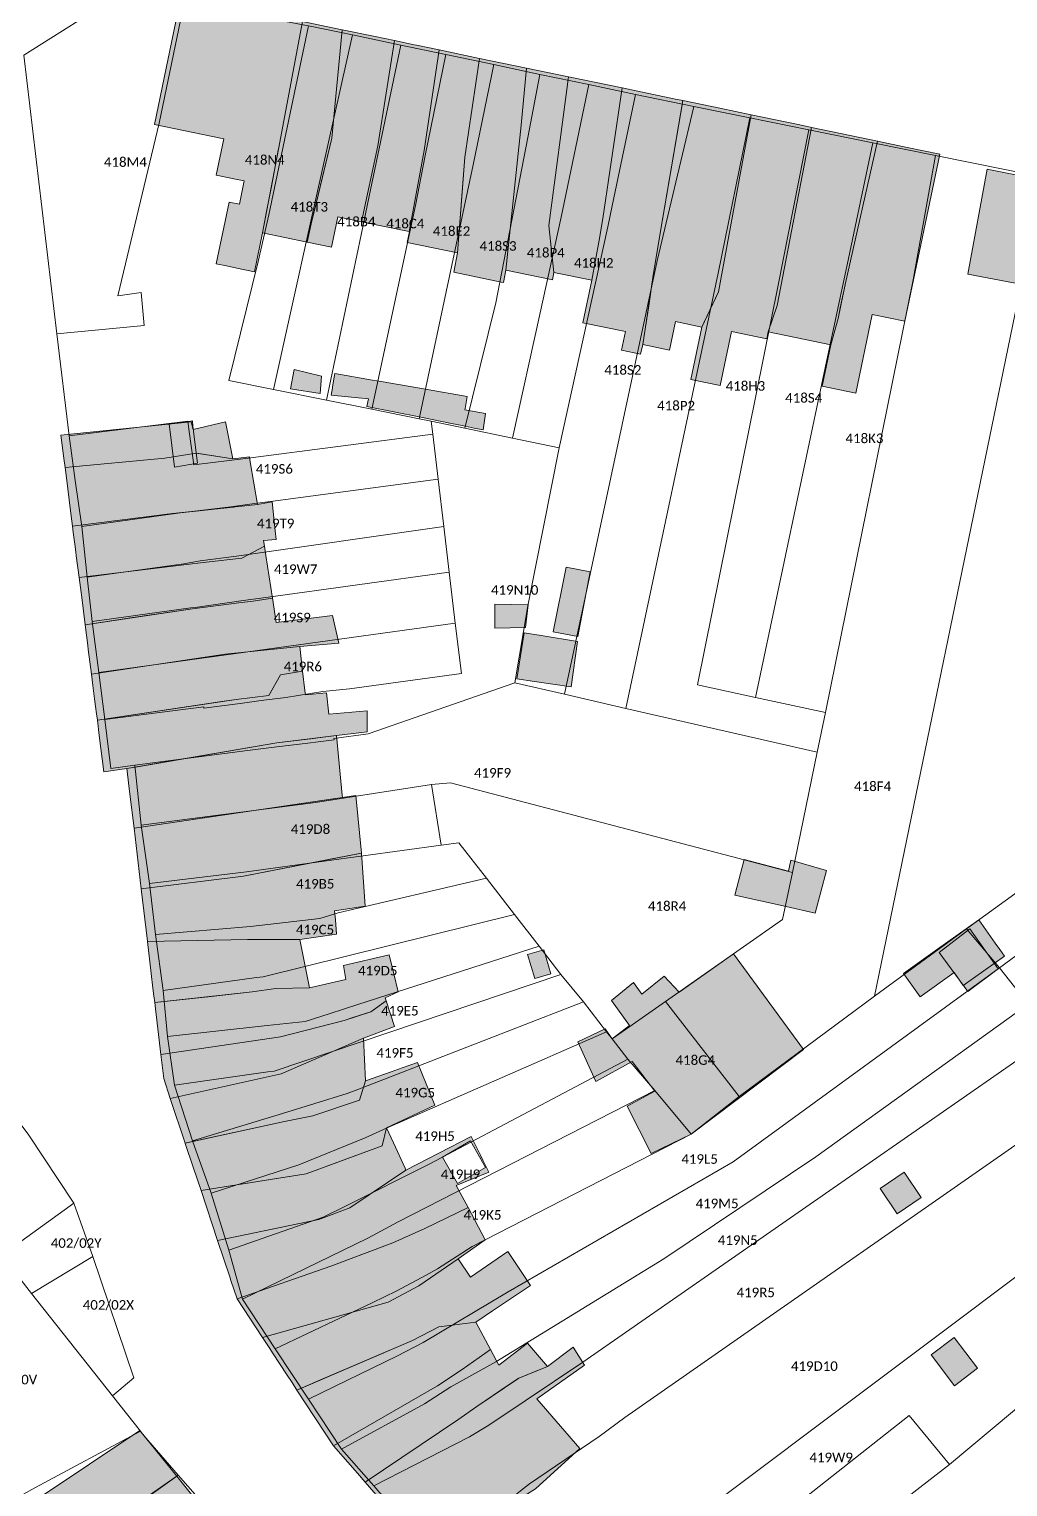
# Model space of a CAD drawing. Header units: metres. Extents: x 113120 to 240396, y 120329 to 242116.
# Drawn here: x 114093.9 to 114175.8, y 121474.9 to 121596.9 of the extents above; entities that cross this region are included whole.
import ezdxf

# ---------------------------------------------------------------- set-up
doc = ezdxf.new("R2010")
doc.units = ezdxf.units.M
doc.header["$LTSCALE"] = 3
for name, color, linetype, lineweight in [('Bpn_CaPa', 78, 'Continuous', 0), ('Bpn_ReBu', 4, 'Continuous', 0), ('Bpt_CaNu', 7, 'Continuous', 0), ('Hachure bâtiment', 11, 'Continuous', 0)]:
    doc.layers.add(name, color=color, linetype=linetype, lineweight=lineweight)
doc.styles.add('Legend', font='')
doc.styles.get('Legend').set_extended_font_data('Calibri')

msp = doc.modelspace()

# ---------------------------------------------------------------- hatches: boundary and pattern name
at = {"layer": 'Hachure bâtiment'}
h = msp.add_hatch(color=256, dxfattribs=at)
h.dxf.hatch_style = 1
h.paths.add_polyline_path([(114112.77, 121576.62), (114111.3, 121576.93), (114110.43, 121577.11), (114109.57, 121577.29), (114110.64, 121582.46), (114111.5, 121582.28), (114111.91, 121584.23), (114111.05, 121584.41), (114110.93, 121584.43), (114109.56, 121584.72), (114110.19, 121587.75), (114104.39, 121588.95), (114106.67, 121599.89), (114110.22, 121599.15), (114112.45, 121598.58), (114112.91, 121598.47), (114113.92, 121598.21), (114114.59, 121598.04), (114114.78, 121598), (114116.8, 121597.58), (114114.78, 121586.9), (114114.76, 121586.8), (114114.19, 121583.75), (114113.81, 121581.8), (114113.45, 121579.88)])
h = msp.add_hatch(color=256, dxfattribs=at)
h.dxf.hatch_style = 1
h.paths.add_polyline_path([(114117.18, 121579.1), (114113.45, 121579.88), (114114.78, 121586.9), (114116.8, 121597.58), (114118.76, 121597.17), (114120.1, 121596.89), (114119.24, 121587.82), (114117.52, 121580.64)])
h = msp.add_hatch(color=256, dxfattribs=at)
h.dxf.hatch_style = 1
h.paths.add_polyline_path([(114119.74, 121581.23), (114119.21, 121578.68), (114117.18, 121579.1), (114117.52, 121580.64), (114117.76, 121581.64), (114119.24, 121587.82), (114120.1, 121596.89), (114122.88, 121596.31), (114124.5, 121595.98), (114123.1, 121587.16), (114121.73, 121580.81)])
h = msp.add_hatch(color=256, dxfattribs=at)
h.dxf.hatch_style = 1
h.paths.add_polyline_path([(114125.72, 121579.98), (114121.73, 121580.81), (114123.1, 121587.16), (114124.5, 121595.98), (114126.15, 121595.63), (114126.34, 121595.59), (114128.24, 121595.2), (114126.97, 121586.77), (114125.9, 121581.02)])
h = msp.add_hatch(color=256, dxfattribs=at)
h.dxf.hatch_style = 1
h.paths.add_polyline_path([(114129.77, 121578.2), (114125.56, 121579.08), (114125.74, 121579.98), (114125.72, 121579.98), (114125.9, 121581.02), (114126.97, 121586.77), (114128.24, 121595.2), (114131.62, 121594.49), (114130.39, 121586.22)])
h = msp.add_hatch(color=256, dxfattribs=at)
h.dxf.hatch_style = 1
h.paths.add_polyline_path([(114133.43, 121575.75), (114129.47, 121576.58), (114129.77, 121578.2), (114129.96, 121580.72), (114130.39, 121586.22), (114131.62, 121594.49), (114135.54, 121593.68), (114135.09, 121588.9), (114133.8, 121576.76), (114133.62, 121575.71)])
h = msp.add_hatch(color=256, dxfattribs=at)
h.dxf.hatch_style = 1
h.paths.add_polyline_path([(114137.84, 121576.56), (114137.71, 121575.94), (114137.62, 121575.96), (114133.8, 121576.76), (114135.09, 121588.9), (114135.54, 121593.68), (114139.07, 121592.94), (114137.42, 121580.48)])
h = msp.add_hatch(color=256, dxfattribs=at)
h.dxf.hatch_style = 1
h.paths.add_polyline_path([(114137.84, 121576.56), (114137.42, 121580.48), (114139.07, 121592.94), (114143.56, 121592.01), (114141.94, 121581.07), (114141.62, 121579.27), (114141, 121575.91)])
h = msp.add_hatch(color=256, dxfattribs=at)
h.dxf.hatch_style = 1
h.paths.add_polyline_path([(114147.88, 121591.11), (114148.63, 121590.95), (114146.75, 121580.01), (114146.13, 121576.15), (114145.77, 121573.76), (114145.39, 121571.28), (114145.27, 121570.53), (114145.09, 121569.73), (114143.49, 121570.06), (114143.82, 121571.61), (114140.26, 121572.35), (114141, 121575.91), (114141.62, 121579.27), (114141.94, 121581.07), (114143.56, 121592.01)])
h = msp.add_hatch(color=256, dxfattribs=at)
h.dxf.hatch_style = 1
h.paths.add_polyline_path([(114154.35, 121589.76), (114151.62, 121574.95), (114150.23, 121571.99), (114148.02, 121572.45), (114147.52, 121570.06), (114145.27, 121570.53), (114145.64, 121572.94), (114146.13, 121576.15), (114146.75, 121580.01), (114148.63, 121590.94), (114148.63, 121590.95), (114151.74, 121590.31)])
h = msp.add_hatch(color=256, dxfattribs=at)
h.dxf.hatch_style = 1
h.paths.add_polyline_path([(114150.39, 121572.33), (114151.62, 121574.95), (114154.35, 121589.76), (114156.39, 121589.34), (114158.28, 121588.94), (114159.17, 121588.76), (114159.41, 121588.71), (114156.53, 121573.79), (114155.78, 121571.6), (114155.77, 121571.58), (114155.65, 121570.99), (114152.7, 121571.61), (114151.76, 121567.09), (114149.31, 121567.6), (114150.23, 121571.99), (114150.28, 121572.11)])
h = msp.add_hatch(color=256, dxfattribs=at)
h.dxf.hatch_style = 1
h.paths.add_polyline_path([(114161.02, 121570.49), (114155.77, 121571.58), (114156.53, 121573.79), (114159.41, 121588.71), (114164.93, 121587.56), (114162.22, 121575.54), (114161.63, 121572.71)])
h = msp.add_hatch(color=256, dxfattribs=at)
h.dxf.hatch_style = 1
h.paths.add_polyline_path([(114167.41, 121587.04), (114170.14, 121586.47), (114167.23, 121572.48), (114164.49, 121573.04), (114163.12, 121566.44), (114160.3, 121567.03), (114161.02, 121570.49), (114161.35, 121571.69), (114161.63, 121572.71), (114161.81, 121573.6), (114162.21, 121575.52), (114162.22, 121575.54), (114164.93, 121587.56)])
h = msp.add_hatch(color=256, dxfattribs=at)
h.dxf.hatch_style = 1
h.paths.add_polyline_path([(114178.73, 121584.3), (114176.9, 121575.58), (114172.5, 121576.43), (114174.1, 121585.22)])
h = msp.add_hatch(color=256, dxfattribs=at)
h.dxf.hatch_style = 1
h.paths.add_polyline_path([(114118.37, 121567.88), (114118.27, 121566.42), (114115.78, 121566.82), (114116.08, 121568.42)])
h = msp.add_hatch(color=256, dxfattribs=at)
h.dxf.hatch_style = 1
h.paths.add_polyline_path([(114130.16, 121563.73), (114129.25, 121563.91), (114126.69, 121564.43), (114122.17, 121565.34), (114122.31, 121565.97), (114119.19, 121566.28), (114119.3, 121566.9), (114119.31, 121566.96), (114119.31, 121566.99), (114119.45, 121567.8), (114119.5, 121568.09), (114122.65, 121567.55), (114123.36, 121567.42), (114127.09, 121566.78), (114130.58, 121566.18), (114130.41, 121565.17), (114130.39, 121565.05), (114132.11, 121564.76), (114131.9, 121563.38), (114131.15, 121563.53)])
h = msp.add_hatch(color=256, dxfattribs=at)
h.dxf.hatch_style = 1
h.paths.add_polyline_path([(114107.63, 121563.4), (114110.34, 121564.06), (114110.95, 121560.94), (114108.11, 121561.39), (114107.89, 121561.43), (114105.25, 121561.01), (114096.91, 121560.23), (114096.88, 121560.42), (114096.84, 121560.78), (114096.56, 121562.94), (114107.47, 121564.06)])
h = msp.add_hatch(color=256, dxfattribs=at)
h.dxf.hatch_style = 1
h.paths.add_polyline_path([(114107.6, 121563.7), (114108, 121560.6), (114106.06, 121560.24), (114105.61, 121563.88), (114107.23, 121564.09), (114107.58, 121564.14)])
h = msp.add_hatch(color=256, dxfattribs=at)
h.dxf.hatch_style = 1
h.paths.add_polyline_path([(114110.95, 121560.94), (114112.34, 121561.12), (114112.41, 121560.71), (114113.01, 121557.14), (114111.17, 121556.92), (114111.01, 121556.9), (114105.9, 121556.36), (114097.54, 121555.31), (114097.48, 121555.74), (114097.34, 121556.81), (114097.05, 121559.14), (114096.91, 121560.23), (114105.25, 121561.01), (114107.89, 121561.43)])
h = msp.add_hatch(color=256, dxfattribs=at)
h.dxf.hatch_style = 1
h.paths.add_polyline_path([(114114.51, 121554.93), (114114.59, 121554.19), (114113.53, 121554.12), (114113.6, 121553.65), (114111.71, 121552.62), (114108.72, 121552.29), (114106.84, 121552.08), (114098.08, 121551.02), (114097.85, 121552.84), (114097.85, 121552.88), (114097.81, 121553.12), (114097.75, 121553.62), (114097.6, 121554.78), (114097.54, 121555.31), (114105.9, 121556.36), (114107.88, 121556.57), (114111.17, 121556.92), (114113.01, 121557.14), (114114.25, 121557.34)])
h = msp.add_hatch(color=256, dxfattribs=at)
h.dxf.hatch_style = 1
h.paths.add_polyline_path([(114111.71, 121552.62), (114113.6, 121553.65), (114113.72, 121552.86), (114114.27, 121549.29), (114112.65, 121549.04), (114111.46, 121548.89), (114107.59, 121548.4), (114102.57, 121547.65), (114098.59, 121547.06), (114098.3, 121549.33), (114098.08, 121551.02), (114106.84, 121552.08), (114108.72, 121552.29)])
h = msp.add_hatch(color=256, dxfattribs=at)
h.dxf.hatch_style = 1
h.paths.add_polyline_path([(114140.88, 121551.48), (114139.83, 121546.07), (114137.78, 121546.47), (114138.87, 121551.88)])
h = msp.add_hatch(color=256, dxfattribs=at)
h.dxf.hatch_style = 1
h.paths.add_polyline_path([(114098.59, 121547.06), (114107.59, 121548.4), (114111.46, 121548.89), (114112.65, 121549.04), (114114.27, 121549.29), (114114.59, 121547.24), (114119.3, 121547.82), (114119.82, 121545.52), (114116.55, 121545.23), (114114.93, 121545.06), (114110.3, 121544.6), (114099.12, 121542.92), (114098.85, 121544.97), (114098.81, 121545.31)])
h = msp.add_hatch(color=256, dxfattribs=at)
h.dxf.hatch_style = 1
h.paths.add_polyline_path([(114135.68, 121548.72), (114135.45, 121546.83), (114132.88, 121546.77), (114132.9, 121548.78)])
h = msp.add_hatch(color=256, dxfattribs=at)
h.dxf.hatch_style = 1
h.paths.add_polyline_path([(114139.28, 121541.86), (114136.21, 121542.31), (114134.73, 121542.53), (114135.35, 121546.39), (114136.78, 121546.16), (114139.82, 121545.66)])
h = msp.add_hatch(color=256, dxfattribs=at)
h.dxf.hatch_style = 1
h.paths.add_polyline_path([(114116.55, 121545.23), (114116.8, 121543.18), (114114.95, 121542.86), (114113.97, 121541.12), (114111.23, 121540.79), (114099.61, 121539.06), (114099.54, 121539.6), (114099.46, 121540.21), (114099.38, 121540.85), (114099.24, 121541.96), (114099.12, 121542.92), (114110.3, 121544.6), (114116.28, 121545.2)])
h = msp.add_hatch(color=256, dxfattribs=at)
h.dxf.hatch_style = 1
h.paths.add_polyline_path([(114099.61, 121539.06), (114110.04, 121540.62), (114111.23, 121540.79), (114113.97, 121541.12), (114114.95, 121542.86), (114116.8, 121543.18), (114116.99, 121541.55), (114117.04, 121541.19), (114118.81, 121541.34), (114118.98, 121539.56), (114122.21, 121539.86), (114122.21, 121538.08), (114119.62, 121537.78), (114119.15, 121537.72), (114117.48, 121537.51), (114114.65, 121537.16), (114111.41, 121536.61), (114102.96, 121535.17), (114102.09, 121535.02), (114100.16, 121534.75), (114099.77, 121537.79)])
h = msp.add_hatch(color=256, dxfattribs=at)
h.dxf.hatch_style = 1
h.paths.add_polyline_path([(114120.11, 121532.77), (114120.13, 121532.6), (114102.68, 121530.01), (114102.34, 121532.88), (114102.09, 121535.02), (114114.65, 121537.16), (114119.62, 121537.78)])
h = msp.add_hatch(color=256, dxfattribs=at)
h.dxf.hatch_style = 1
h.paths.add_polyline_path([(114121.73, 121527.92), (114111.84, 121526.01), (114103.28, 121524.95), (114102.68, 121530.01), (114121.24, 121532.76)])
h = msp.add_hatch(color=256, dxfattribs=at)
h.dxf.hatch_style = 1
h.paths.add_polyline_path([(114103.81, 121520.53), (114103.8, 121520.56), (114103.28, 121524.95), (114111.84, 121526.01), (114119.11, 121527.41), (114121.73, 121527.92), (114122.02, 121523.5), (114119.47, 121523.09), (114119.54, 121522.33), (114119.63, 121521.15), (114116.57, 121520.69), (114112.19, 121520.7)])
h = msp.add_hatch(color=256, dxfattribs=at)
h.dxf.hatch_style = 1
h.paths.add_polyline_path([(114157.47, 121526.42), (114157.67, 121527.33), (114160.67, 121526.47), (114159.7, 121522.9), (114157.27, 121523.45), (114152.98, 121524.42), (114153.77, 121527.4)])
h = msp.add_hatch(color=256, dxfattribs=at)
h.dxf.hatch_style = 1
h.paths.add_polyline_path([(114169.96, 121519.88), (114173.4, 121522.33), (114174.79, 121520.38), (114175.17, 121519.85), (114175.56, 121519.3), (114172.11, 121516.85), (114171.35, 121517.93), (114168.49, 121515.9), (114167.11, 121517.86)])
h = msp.add_hatch(color=256, dxfattribs=at)
h.dxf.hatch_style = 1
h.paths.add_polyline_path([(114175.03, 121518.23), (114172.48, 121516.35), (114170.08, 121519.62), (114172.65, 121521.6)], flags=17)
h = msp.add_hatch(color=256, dxfattribs=at)
h.dxf.hatch_style = 1
h.paths.add_polyline_path([(114103.81, 121520.53), (114112.19, 121520.7), (114116.57, 121520.69), (114117.38, 121516.65), (114114.55, 121516.58), (114112.58, 121516.31), (114104.41, 121515.41), (114104.34, 121515.99), (114104.27, 121516.62), (114104.12, 121517.84)])
h = msp.add_hatch(color=256, dxfattribs=at)
h.dxf.hatch_style = 1
h.paths.add_polyline_path([(114124.42, 121517.83), (114124.81, 121516.3), (114123.72, 121515.82), (114123.8, 121515.56), (114122.52, 121514.63), (114121, 121514.15), (114120.27, 121513.92), (114114.94, 121512.53), (114104.93, 121511.07), (114104.48, 121514.88), (114104.41, 121515.41), (114108.89, 121515.9), (114112.58, 121516.31), (114114.55, 121516.58), (114117.38, 121516.65), (114120.42, 121517.35), (114120.21, 121518.53), (114124.03, 121519.41)])
h = msp.add_hatch(color=256, dxfattribs=at)
h.dxf.hatch_style = 1
h.paths.add_polyline_path([(114137.58, 121517.82), (114136.23, 121517.42), (114135.63, 121519.43), (114136.98, 121519.83)])
h = msp.add_hatch(color=256, dxfattribs=at)
h.dxf.hatch_style = 1
h.paths.add_polyline_path([(114158.73, 121511.47), (114149.33, 121504.38), (114145.97, 121502.78), (114143.97, 121506.73), (114146.3, 121507.98), (114144.38, 121510.48), (114141.35, 121508.8), (114139.85, 121512.13), (114142.13, 121513.2), (114142.7, 121512.37), (114144.17, 121513.5), (114142.65, 121515.6), (114144.5, 121517.08), (114145.2, 121516.13), (114147.07, 121517.62), (114148.33, 121516.28), (114152.88, 121519.5)])
h = msp.add_hatch(color=256, dxfattribs=at)
h.dxf.hatch_style = 1
h.paths.add_polyline_path([(114105.72, 121507.37), (114105.17, 121509.04), (114104.93, 121511.07), (114114.94, 121512.53), (114120.27, 121513.92), (114122.52, 121514.63), (114123.8, 121515.56), (114124.49, 121513.42), (114121.9, 121512.42), (114114.99, 121509.44)])
h = msp.add_hatch(color=256, dxfattribs=at)
h.dxf.hatch_style = 1
h.paths.add_polyline_path([(114121.9, 121512.42), (114122.06, 121508.87), (114121.55, 121507.23), (114117.65, 121505.93), (114115.29, 121505.45), (114106.97, 121503.64), (114105.72, 121507.37), (114114.99, 121509.44)])
h = msp.add_hatch(color=256, dxfattribs=at)
h.dxf.hatch_style = 1
h.paths.add_polyline_path([(114106.97, 121503.64), (114107.2, 121503.69), (114115.29, 121505.45), (114117.65, 121505.93), (114121.55, 121507.23), (114122.06, 121508.87), (114124.22, 121509.62), (114125.14, 121509.94), (114126.41, 121510.38), (114127.14, 121508.6), (114127.87, 121506.82), (114123.83, 121504.91), (114123.45, 121503.42), (114119.97, 121502.13), (114117.1, 121501.07), (114114.96, 121500.73), (114108.29, 121499.66), (114107.64, 121501.62), (114106.97, 121503.61)])
h = msp.add_hatch(color=256, dxfattribs=at)
h.dxf.hatch_style = 1
h.paths.add_polyline_path([(114123.45, 121503.42), (114123.83, 121504.91), (114124.41, 121503.66), (114125.37, 121501.55), (114125.45, 121501.37), (114122.37, 121499.3), (114120.76, 121498.21), (114118.15, 121497.24), (114109.68, 121495.49), (114108.29, 121499.66), (114117.1, 121501.07)])
h = msp.add_hatch(color=256, dxfattribs=at)
h.dxf.hatch_style = 1
h.paths.add_polyline_path([(114132.1, 121501.6), (114129.77, 121500.27), (114128.5, 121502.47), (114130.85, 121503.82)], flags=16)
h.paths.add_polyline_path([(114110.7, 121492.45), (114109.68, 121495.49), (114118.15, 121497.24), (114120.76, 121498.21), (114125.45, 121501.37), (114128.21, 121502.8), (114130.91, 121504.2), (114131.38, 121503.25), (114131.68, 121502.64), (114131.89, 121502.22), (114132.4, 121501.2), (114129.66, 121500.09), (114130.65, 121498.24), (114127.04, 121496.48), (114124.34, 121495.28), (114119.15, 121493.33), (114111.31, 121490.6), (114110.8, 121492.14)])
h = msp.add_hatch(color=256, dxfattribs=at)
h.dxf.hatch_style = 1
h.paths.add_polyline_path([(114168.58, 121499.1), (114166.58, 121497.73), (114165.15, 121499.83), (114167.17, 121501.2)])
h = msp.add_hatch(color=256, dxfattribs=at)
h.dxf.hatch_style = 1
h.paths.add_polyline_path([(114113.43, 121487.37), (114111.31, 121490.6), (114119.15, 121493.33), (114124.34, 121495.28), (114127.04, 121496.48), (114130.65, 121498.24), (114132.08, 121495.55), (114129.82, 121493.96), (114126.53, 121491.69), (114123.96, 121490.31)])
h = msp.add_hatch(color=256, dxfattribs=at)
h.dxf.hatch_style = 1
h.paths.add_polyline_path([(114116.32, 121482.96), (114115.91, 121483.58), (114115.49, 121484.22), (114114.27, 121486.09), (114114.05, 121486.43), (114113.43, 121487.37), (114123.96, 121490.31), (114126.53, 121491.69), (114129.82, 121493.96), (114130.84, 121492.41), (114133.98, 121494.56), (114135.87, 121491.73), (114135.63, 121491.56), (114132.69, 121489.59), (114131.3, 121488.65), (114128.19, 121488.25), (114125.99, 121487.1), (114118.29, 121483.81)])
h = msp.add_hatch(color=256, dxfattribs=at)
h.dxf.hatch_style = 1
h.paths.add_polyline_path([(114119.38, 121478.29), (114116.32, 121482.96), (114125.99, 121487.1), (114128.19, 121488.25), (114131.3, 121488.65), (114132.52, 121486.35), (114130.15, 121484.69), (114128.09, 121483.32)])
h = msp.add_hatch(color=256, dxfattribs=at)
h.dxf.hatch_style = 1
h.paths.add_polyline_path([(114173.3, 121484.78), (114171.38, 121483.32), (114169.43, 121485.9), (114171.35, 121487.37)])
h = msp.add_hatch(color=256, dxfattribs=at)
h.dxf.hatch_style = 1
h.paths.add_polyline_path([(114133.22, 121485.05), (114135.63, 121486.9), (114137.29, 121484.94), (114134.89, 121483.96), (114134.09, 121483.42), (114131.37, 121481.57), (114129.79, 121480.48), (114122.04, 121475.24), (114121.38, 121475.99), (114120.57, 121476.92), (114119.38, 121478.29), (114128.09, 121483.32), (114130.15, 121484.69), (114132.52, 121486.35)])
h = msp.add_hatch(color=256, dxfattribs=at)
h.dxf.hatch_style = 1
h.paths.add_polyline_path([(114127.56, 121468.88), (114127.27, 121469.21), (114126.35, 121470.28), (114124.45, 121472.46), (114123.69, 121473.34), (114122.04, 121475.24), (114129.79, 121480.48), (114131.37, 121481.57), (114134.89, 121483.96), (114136.45, 121484.6), (114137.29, 121484.94), (114139.46, 121486.55), (114140.41, 121485.04), (114136.4, 121482.23), (114140, 121478.06), (114136.3, 121474.68), (114134.38, 121473.5), (114127.8, 121468.61)])
h = msp.add_hatch(color=256, dxfattribs=at)
h.dxf.hatch_style = 1
h.paths.add_polyline_path([(114106.26, 121475.75), (114098.42, 121470.15), (114097.42, 121469.57), (114097.15, 121469.99), (114096.01, 121471.8), (114094.75, 121473.92), (114103.18, 121479.57)])
h = msp.add_hatch(color=256, dxfattribs=at)
h.dxf.hatch_style = 1
h.paths.add_polyline_path([(114109.53, 121471.68), (114101.07, 121465.92), (114099.74, 121468.03), (114098.42, 121470.15), (114106.26, 121475.75)])

# ---------------------------------------------------------------- linework, layer by layer
at = {"layer": 'Bpn_CaPa'}
for points in [[(114106.88, 121599.15), (114104.78, 121589.06), (114101.32, 121574.6), (114103.29, 121574.87), (114103.52, 121572.11), (114096.21, 121571.41), (114093.45, 121594.75), (114101.53, 121599.88), (114106.88, 121599.15)], [(114106.88, 121599.15), (114112.55, 121598.11), (114117.28, 121597.22), (114113.96, 121581.39), (114113.08, 121577.48), (114110.62, 121567.51), (114114.36, 121566.76), (114118.8, 121565.87), (114122.6, 121565.1), (114126.56, 121564.31), (114127.56, 121564.1), (114127.69, 121563.02), (114112.23, 121561.02), (114107.7, 121560.46), (114107.28, 121563.44), (114107.19, 121564.11), (114097.26, 121562.89), (114096.21, 121571.41), (114103.52, 121572.11), (114103.29, 121574.87), (114101.32, 121574.6), (114104.78, 121589.06), (114106.88, 121599.15)], [(114120.97, 121596.45), (114117.44, 121580.61), (114114.36, 121566.76), (114110.62, 121567.51), (114113.08, 121577.48), (114113.96, 121581.39), (114117.28, 121597.22), (114120.97, 121596.45)], [(114125.02, 121595.61), (114122.37, 121582.95), (114121.69, 121579.7), (114118.8, 121565.87), (114114.36, 121566.76), (114117.44, 121580.61), (114120.97, 121596.45), (114125.02, 121595.61)], [(114125.02, 121595.61), (114128.8, 121594.82), (114127.05, 121586.37), (114126.25, 121582.17), (114122.6, 121565.1), (114118.8, 121565.87), (114121.69, 121579.7), (114122.37, 121582.95), (114125.02, 121595.61)], [(114128.8, 121594.82), (114132.81, 121593.97), (114131.07, 121585.58), (114126.56, 121564.31), (114122.6, 121565.1), (114126.25, 121582.17), (114127.05, 121586.37), (114128.8, 121594.82)], [(114132.81, 121593.97), (114136.67, 121593.15), (114135.64, 121587.86), (114132.96, 121574.01), (114130.38, 121563.52), (114127.56, 121564.1), (114126.56, 121564.31), (114131.07, 121585.58), (114132.81, 121593.97)], [(114140.77, 121592.29), (114138.44, 121581.19), (114136.69, 121573.17), (114134.37, 121562.69), (114130.38, 121563.52), (114132.96, 121574.01), (114135.64, 121587.86), (114136.67, 121593.15), (114140.77, 121592.29)], [(114138.28, 121561.88), (114134.37, 121562.69), (114136.69, 121573.17), (114138.44, 121581.19), (114140.77, 121592.29), (114144.67, 121591.46), (114142.71, 121582.14), (114142.34, 121580.37), (114138.28, 121561.88)], [(114138.28, 121561.88), (114142.34, 121580.37), (114142.71, 121582.14), (114144.67, 121591.46), (114149.55, 121590.47), (114147.37, 121581.29), (114146.48, 121577.54), (114138.71, 121541.23), (114134.57, 121542.18), (114135.66, 121548.63), (114138.28, 121561.88)], [(114154.25, 121589.51), (114151.59, 121576.5), (114143.85, 121540.05), (114138.71, 121541.23), (114146.48, 121577.54), (114147.37, 121581.29), (114149.55, 121590.47), (114154.25, 121589.51)], [(114159.89, 121536.38), (114143.85, 121540.05), (114151.59, 121576.5), (114154.25, 121589.51), (114159.17, 121588.51), (114156.6, 121575.5), (114149.85, 121542.02), (114154.71, 121540.97), (114160.57, 121539.7), (114159.89, 121536.38)], [(114164.55, 121587.42), (114162.39, 121577.19), (114161.81, 121574.47), (114161.31, 121572.08), (114160.67, 121569.09), (114154.71, 121540.97), (114149.85, 121542.02), (114156.6, 121575.5), (114159.17, 121588.51), (114164.55, 121587.42)], [(114164.55, 121587.42), (114169.79, 121586.35), (114167.91, 121575.95), (114160.57, 121539.7), (114154.71, 121540.97), (114160.67, 121569.09), (114161.31, 121572.08), (114161.81, 121574.47), (114162.39, 121577.19), (114164.55, 121587.42)], [(114178.77, 121584.53), (114178.69, 121584.12), (114176.44, 121573.02), (114164.68, 121515.95), (114153.34, 121507.55), (114147.18, 121515.51), (114156.98, 121522.38), (114157.8, 121526.31), (114159.89, 121536.38), (114160.57, 121539.7), (114167.91, 121575.95), (114169.79, 121586.35), (114178.77, 121584.53)], [(114178.77, 121584.53), (114187.5, 121582.75), (114187.42, 121582.34), (114185.5, 121573.78), (114184.94, 121571.13), (114180.53, 121548.78), (114185, 121543.23), (114185.68, 121543.72), (114199.5, 121553.72), (114202.33, 121550.48), (114206.18, 121546.08), (114172.39, 121521.6), (114164.68, 121515.95), (114176.44, 121573.02), (114178.69, 121584.12), (114178.77, 121584.53)], [(114217.13, 121576.73), (114217.05, 121576.32), (114215.22, 121567.09), (114210.58, 121544.43), (114175.14, 121518.33), (114172.39, 121521.6), (114206.18, 121546.08), (114210.51, 121567.98), (114212.41, 121577.27), (114212.54, 121577.66), (114217.13, 121576.73)], [(114217.13, 121576.73), (114221.77, 121575.78), (114221.69, 121575.39), (114219.92, 121566.23), (114218.71, 121559.96), (114217.73, 121554.93), (114217.58, 121554.4), (114215.47, 121542.97), (114177.83, 121514.91), (114177.54, 121515.27), (114175.14, 121518.33), (114210.58, 121544.43), (114215.22, 121567.09), (114217.05, 121576.32), (114217.13, 121576.73)], [(114098.3, 121555.29), (114097.75, 121559.14), (114097.26, 121562.89), (114107.19, 121564.11), (114107.28, 121563.44), (114107.7, 121560.46), (114112.23, 121561.02), (114127.69, 121563.02), (114128.14, 121559.24), (114114.12, 121557.38), (114112.57, 121557.18), (114110.78, 121556.94), (114106.36, 121556.39), (114098.3, 121555.29)], [(114128.61, 121555.28), (114128.14, 121559.24), (114127.69, 121563.02), (114127.56, 121564.1), (114130.38, 121563.52), (114134.37, 121562.69), (114138.28, 121561.88), (114135.66, 121548.63), (114134.57, 121542.18), (114122.28, 121537.91), (114119.41, 121537.53), (114119.43, 121537.42), (114118.33, 121537.28), (114117.02, 121537.12), (114114.86, 121536.86), (114112.17, 121536.52), (114102.75, 121535.29), (114100.73, 121535.02), (114100.23, 121539.12), (114108.53, 121540.17), (114108.54, 121540.08), (114110.04, 121540.27), (114111.56, 121540.47), (114113.32, 121540.7), (114115.39, 121540.97), (114118.48, 121541.47), (114120.71, 121541.69), (114130.09, 121542.97), (114129.58, 121547.18), (114129.07, 121551.45), (114128.61, 121555.28)], [(114098.3, 121555.29), (114106.36, 121556.39), (114110.78, 121556.94), (114112.57, 121557.18), (114114.12, 121557.38), (114128.14, 121559.24), (114128.61, 121555.28), (114111.25, 121552.79), (114108.22, 121552.4), (114106.86, 121552.17), (114098.77, 121551.04), (114098.3, 121555.29)], [(114129.07, 121551.45), (114113.72, 121549.34), (114111.81, 121549.08), (114107.79, 121548.5), (114107.45, 121548.48), (114099.18, 121547.34), (114098.77, 121551.04), (114106.86, 121552.17), (114108.22, 121552.4), (114111.25, 121552.79), (114128.61, 121555.28), (114129.07, 121551.45)], [(114129.07, 121551.45), (114129.58, 121547.18), (114109.39, 121544.39), (114108.35, 121544.25), (114099.74, 121543.06), (114099.18, 121547.34), (114107.45, 121548.48), (114107.79, 121548.5), (114111.81, 121549.08), (114113.72, 121549.34), (114129.07, 121551.45)], [(114100.23, 121539.12), (114099.74, 121543.06), (114108.35, 121544.25), (114109.39, 121544.39), (114129.58, 121547.18), (114130.09, 121542.97), (114120.71, 121541.69), (114118.48, 121541.47), (114115.39, 121540.97), (114113.32, 121540.7), (114111.56, 121540.47), (114110.04, 121540.27), (114108.54, 121540.08), (114108.53, 121540.17), (114100.23, 121539.12)], [(114102.75, 121535.29), (114112.17, 121536.52), (114114.86, 121536.86), (114117.02, 121537.12), (114118.33, 121537.28), (114119.43, 121537.42), (114119.41, 121537.53), (114122.28, 121537.91), (114134.57, 121542.18), (114138.71, 121541.23), (114143.85, 121540.05), (114159.89, 121536.38), (114157.8, 121526.31), (114129.17, 121533.82), (114127.6, 121533.67), (114117.87, 121532.16), (114103.27, 121530.26), (114102.75, 121535.29)], [(114103.27, 121530.26), (114117.87, 121532.16), (114127.6, 121533.67), (114128.4, 121528.59), (114118.61, 121527.26), (114112.1, 121526.37), (114103.99, 121525.38), (114103.27, 121530.26)], [(114134.53, 121522.78), (114132.18, 121525.82), (114129.87, 121528.8), (114128.4, 121528.59), (114127.6, 121533.67), (114129.17, 121533.82), (114157.8, 121526.31), (114156.98, 121522.38), (114147.18, 121515.51), (114142.7, 121512.37), (114142.25, 121512.95), (114140.3, 121515.48), (114138.43, 121517.77), (114136.6, 121520.13), (114134.53, 121522.78)], [(114104.49, 121521.11), (114103.99, 121525.38), (114112.1, 121526.37), (114118.61, 121527.26), (114128.4, 121528.59), (114129.87, 121528.8), (114132.18, 121525.82), (114119.76, 121522.92), (114118.25, 121522.46), (114112.43, 121521.79), (114104.49, 121521.11)], [(114134.53, 121522.78), (114113.5, 121517.58), (114112.94, 121517.52), (114105.11, 121516.42), (114104.49, 121521.11), (114112.43, 121521.79), (114118.25, 121522.46), (114119.76, 121522.92), (114132.18, 121525.82), (114134.53, 121522.78)], [(114134.53, 121522.78), (114136.6, 121520.13), (114121.42, 121515.24), (114119.02, 121514.47), (114117.01, 121513.82), (114113.83, 121513.48), (114105.49, 121512.57), (114105.11, 121516.42), (114112.94, 121517.52), (114113.5, 121517.58), (114134.53, 121522.78)], [(114149.33, 121504.38), (114153.34, 121507.55), (114164.68, 121515.95), (114172.39, 121521.6), (114175.14, 121518.33), (114152.85, 121502.08), (114134, 121491.2), (114126.88, 121486.95), (114124.74, 121485.84), (114117.29, 121482.19), (114114.49, 121486.4), (114122.62, 121490.27), (114124.69, 121491.26), (114127.13, 121492.59), (114128.08, 121493.11), (114130.99, 121494.97), (114149.33, 121504.38)], [(114106.08, 121508.5), (114105.49, 121512.57), (114113.83, 121513.48), (114117.01, 121513.82), (114119.02, 121514.47), (114121.42, 121515.24), (114136.6, 121520.13), (114138.43, 121517.77), (114114.41, 121509.68), (114113.89, 121509.61), (114106.08, 121508.5)], [(114107.57, 121503.82), (114106.08, 121508.5), (114113.89, 121509.61), (114114.41, 121509.68), (114138.43, 121517.77), (114140.3, 121515.48), (114122.65, 121508.62), (114121.43, 121508.14), (114120.52, 121507.79), (114115.1, 121506.13), (114107.57, 121503.82)], [(114120.06, 121478.02), (114117.29, 121482.19), (114124.74, 121485.84), (114126.88, 121486.95), (114134, 121491.2), (114152.85, 121502.08), (114175.14, 121518.33), (114177.54, 121515.27), (114159.76, 121502.5), (114147.04, 121493.95), (114132.98, 121485.32), (114129.21, 121483.23), (114127.01, 121481.81), (114120.06, 121478.02)], [(114140.3, 121515.48), (114142.25, 121512.95), (114123.88, 121504.92), (114122.04, 121504.08), (114116.47, 121501.83), (114109.13, 121499.44), (114107.57, 121503.82), (114115.1, 121506.13), (114120.52, 121507.79), (114121.43, 121508.14), (114122.65, 121508.62), (114140.3, 121515.48)], [(114120.06, 121478.02), (114127.01, 121481.81), (114129.21, 121483.23), (114132.98, 121485.32), (114147.04, 121493.95), (114159.76, 121502.5), (114177.54, 121515.27), (114177.83, 121514.91), (114179.6, 121512.65), (114140.25, 121485.3), (114135.43, 121482.06), (114132.38, 121480.01), (114130.78, 121479.05), (114122.75, 121474.94), (114120.06, 121478.02)], [(114149.33, 121504.38), (114146.29, 121508.05), (114144.02, 121510.68), (114142.7, 121512.37), (114147.18, 121515.51), (114153.34, 121507.55), (114149.33, 121504.38)], [(114080.02, 121508.88), (114083.1, 121510.85), (114085.96, 121507.07), (114087.66, 121508.37), (114086.5, 121511.44), (114085.64, 121513.6), (114091.08, 121514.12), (114091.35, 121512.05), (114092.07, 121506.7), (114093.83, 121504.4), (114097.63, 121498.6), (114091.59, 121494.23), (114087.5, 121499.4), (114087.05, 121499.91), (114080.02, 121508.88)], [(114110.63, 121494.68), (114109.13, 121499.44), (114116.47, 121501.83), (114122.04, 121504.08), (114123.88, 121504.92), (114142.25, 121512.95), (114142.7, 121512.37), (114144.02, 121510.68), (114127.45, 121501.9), (114120.34, 121498.32), (114118.52, 121497.44), (114110.63, 121494.68)], [(114181.01, 121510.86), (114183.15, 121508.13), (114143.78, 121480.67), (114141.62, 121479.06), (114135.79, 121475.12), (114135.04, 121474.51), (114128.1, 121468.8), (114125, 121472.35), (114122.75, 121474.94), (114130.78, 121479.05), (114132.38, 121480.01), (114135.43, 121482.06), (114140.25, 121485.3), (114179.6, 121512.65), (114181.01, 121510.86)], [(114111.76, 121490.57), (114110.63, 121494.68), (114118.52, 121497.44), (114120.34, 121498.32), (114127.45, 121501.9), (114144.02, 121510.68), (114146.29, 121508.05), (114124.81, 121497.05), (114122.25, 121495.67), (114111.76, 121490.57)], [(114111.76, 121490.57), (114122.25, 121495.67), (114124.81, 121497.05), (114146.29, 121508.05), (114149.33, 121504.38), (114130.99, 121494.97), (114128.08, 121493.11), (114127.13, 121492.59), (114124.69, 121491.26), (114122.62, 121490.27), (114114.49, 121486.4), (114111.76, 121490.57)], [(114185.82, 121504.83), (114193.68, 121495.57), (114186.78, 121489.95), (114181.53, 121496.2), (114149.43, 121472.12), (114142.19, 121466.68), (114134.68, 121460.99), (114128.1, 121468.8), (114135.04, 121474.51), (114135.79, 121475.12), (114141.62, 121479.06), (114143.78, 121480.67), (114183.15, 121508.13), (114183.77, 121507.36), (114185.82, 121504.83)], [(114193.68, 121495.57), (114210.28, 121508.87), (114214.54, 121502.95), (114160.7, 121460.93), (114152.85, 121454.89), (114152.32, 121454.48), (114145.3, 121449.09), (114141.25, 121453.83), (114145.86, 121457.17), (114148.33, 121459.16), (114170.97, 121476.72), (114186.78, 121489.95), (114193.68, 121495.57)], [(114091.59, 121494.23), (114097.63, 121498.6), (114099.24, 121494.14), (114094.11, 121491.05), (114092.16, 121493.52), (114091.59, 121494.23)], [(114186.78, 121489.95), (114170.97, 121476.72), (114167.57, 121480.82), (114149.09, 121466.22), (114148.71, 121465.93), (114144.87, 121462.9), (114142.61, 121461.23), (114137.51, 121457.63), (114134.68, 121460.99), (114142.19, 121466.68), (114149.43, 121472.12), (114181.53, 121496.2), (114186.78, 121489.95)], [(114092.16, 121493.52), (114094.11, 121491.05), (114100.87, 121482.49), (114103.22, 121479.51), (114094.38, 121474.77), (114091.31, 121473.07), (114080.72, 121487.15), (114092.16, 121493.52)], [(114100.87, 121482.49), (114094.11, 121491.05), (114099.24, 121494.14), (114102.66, 121483.98), (114100.87, 121482.49)], [(114141.25, 121453.83), (114139.47, 121452.44), (114136.05, 121456.51), (114137.51, 121457.63), (114142.61, 121461.23), (114144.87, 121462.9), (114148.71, 121465.93), (114149.09, 121466.22), (114167.57, 121480.82), (114170.97, 121476.72), (114148.33, 121459.16), (114145.86, 121457.17), (114141.25, 121453.83)], [(114090.18, 121466.6), (114028.07, 121435.35), (114025.53, 121439.87), (114086.14, 121470.4), (114091.31, 121473.07), (114094.38, 121474.77), (114103.22, 121479.51), (114103.48, 121479.18), (114106.39, 121475.84), (114097.42, 121469.57), (114090.18, 121466.6)], [(114106.39, 121475.84), (114109.8, 121471.92), (114109.52, 121471.7), (114101.26, 121466.05), (114097.34, 121464.59), (114092.42, 121462.72), (114086.65, 121459.83), (114078.95, 121455.9), (114030.37, 121431.83), (114028.07, 121435.35), (114090.18, 121466.6), (114097.42, 121469.57), (114106.39, 121475.84)]]:
    msp.add_lwpolyline(points, close=True, dxfattribs=at)
at = {"layer": 'Bpn_ReBu'}
msp.add_lwpolyline([(114116.8, 121597.58), (114114.78, 121586.9), (114114.76, 121586.8), (114114.19, 121583.75), (114113.81, 121581.8), (114113.45, 121579.88), (114112.77, 121576.62), (114112.77, 121576.62), (114111.3, 121576.93), (114110.43, 121577.11), (114109.57, 121577.29), (114110.64, 121582.46), (114111.5, 121582.28), (114111.91, 121584.23), (114111.05, 121584.41), (114110.93, 121584.43), (114109.56, 121584.72), (114110.19, 121587.75), (114104.39, 121588.95), (114106.67, 121599.89)], dxfattribs=at)
for points in [[(114117.18, 121579.1), (114113.45, 121579.88), (114114.78, 121586.9), (114116.8, 121597.58), (114118.76, 121597.17), (114120.1, 121596.89), (114119.24, 121587.82), (114117.52, 121580.64), (114117.18, 121579.1)], [(114119.74, 121581.23), (114119.21, 121578.68), (114117.18, 121579.1), (114117.52, 121580.64), (114117.76, 121581.64), (114119.24, 121587.82), (114120.1, 121596.89), (114122.88, 121596.31), (114124.5, 121595.98), (114123.1, 121587.16), (114121.73, 121580.81), (114119.74, 121581.23)], [(114125.72, 121579.98), (114121.73, 121580.81), (114123.1, 121587.16), (114124.5, 121595.98), (114126.15, 121595.63), (114126.34, 121595.59), (114128.24, 121595.2), (114126.97, 121586.77), (114125.9, 121581.02), (114125.72, 121579.98)], [(114129.77, 121578.2), (114125.56, 121579.08), (114125.74, 121579.98), (114125.72, 121579.98), (114125.9, 121581.02), (114126.97, 121586.77), (114128.24, 121595.2), (114131.62, 121594.49), (114130.39, 121586.22), (114129.77, 121578.2)], [(114133.43, 121575.75), (114129.47, 121576.58), (114129.77, 121578.2), (114129.96, 121580.72), (114130.39, 121586.22), (114131.62, 121594.49), (114135.54, 121593.68), (114135.09, 121588.9), (114133.8, 121576.76), (114133.62, 121575.71), (114133.43, 121575.75)], [(114137.84, 121576.56), (114137.71, 121575.94), (114137.62, 121575.96), (114133.8, 121576.76), (114135.09, 121588.9), (114135.54, 121593.68), (114139.07, 121592.94), (114137.42, 121580.48), (114137.84, 121576.56)], [(114137.84, 121576.56), (114137.42, 121580.48), (114139.07, 121592.94), (114143.56, 121592.01), (114141.94, 121581.07), (114141.62, 121579.27), (114141, 121575.91), (114137.84, 121576.56)], [(114147.88, 121591.11), (114148.63, 121590.95), (114146.75, 121580.01), (114146.13, 121576.15), (114145.77, 121573.76), (114145.39, 121571.28), (114145.27, 121570.53), (114145.09, 121569.73), (114143.49, 121570.06), (114143.82, 121571.61), (114140.26, 121572.35), (114141, 121575.91), (114141.62, 121579.27), (114141.94, 121581.07), (114143.56, 121592.01), (114147.88, 121591.11)], [(114154.35, 121589.76), (114151.62, 121574.95), (114150.23, 121571.99), (114148.02, 121572.45), (114147.52, 121570.06), (114145.27, 121570.53), (114145.64, 121572.94), (114146.13, 121576.15), (114146.75, 121580.01), (114148.63, 121590.94), (114148.63, 121590.95), (114151.74, 121590.31), (114154.35, 121589.76)], [(114150.39, 121572.33), (114151.62, 121574.95), (114154.35, 121589.76), (114156.39, 121589.34), (114158.28, 121588.94), (114159.17, 121588.76), (114159.41, 121588.71), (114156.53, 121573.79), (114155.78, 121571.6), (114155.77, 121571.58), (114155.65, 121570.99), (114152.7, 121571.61), (114151.76, 121567.09), (114149.31, 121567.6), (114150.23, 121571.99), (114150.28, 121572.11), (114150.39, 121572.33)], [(114161.02, 121570.49), (114155.77, 121571.58), (114156.53, 121573.79), (114159.41, 121588.71), (114164.93, 121587.56), (114162.22, 121575.54), (114161.63, 121572.71), (114161.02, 121570.49)], [(114167.41, 121587.04), (114170.14, 121586.47), (114167.23, 121572.48), (114164.49, 121573.04), (114163.12, 121566.44), (114160.3, 121567.03), (114161.02, 121570.49), (114161.35, 121571.69), (114161.63, 121572.71), (114161.81, 121573.6), (114162.21, 121575.52), (114162.22, 121575.54), (114164.93, 121587.56), (114167.41, 121587.04)], [(114178.73, 121584.3), (114176.9, 121575.58), (114172.5, 121576.43), (114174.1, 121585.22), (114178.73, 121584.3)], [(114118.37, 121567.88), (114118.27, 121566.42), (114115.78, 121566.82), (114116.08, 121568.42), (114118.37, 121567.88)], [(114130.16, 121563.73), (114129.25, 121563.91), (114126.69, 121564.43), (114122.17, 121565.34), (114122.31, 121565.97), (114119.19, 121566.28), (114119.3, 121566.9), (114119.31, 121566.96), (114119.31, 121566.99), (114119.45, 121567.8), (114119.5, 121568.09), (114122.65, 121567.55), (114123.36, 121567.42), (114127.09, 121566.78), (114130.58, 121566.18), (114130.41, 121565.17), (114130.39, 121565.05), (114132.11, 121564.76), (114131.9, 121563.38), (114131.15, 121563.53), (114130.16, 121563.73)], [(114107.63, 121563.4), (114110.34, 121564.06), (114110.95, 121560.94), (114108.11, 121561.39), (114107.89, 121561.43), (114105.25, 121561.01), (114096.91, 121560.23), (114096.88, 121560.42), (114096.84, 121560.78), (114096.56, 121562.94), (114107.47, 121564.06), (114107.63, 121563.4)], [(114107.6, 121563.7), (114108, 121560.6), (114106.06, 121560.24), (114105.61, 121563.88), (114107.23, 121564.09), (114107.58, 121564.14), (114107.6, 121563.7)], [(114110.95, 121560.94), (114112.34, 121561.12), (114112.41, 121560.71), (114113.01, 121557.14), (114111.17, 121556.92), (114111.01, 121556.9), (114105.9, 121556.36), (114097.54, 121555.31), (114097.48, 121555.74), (114097.34, 121556.81), (114097.05, 121559.14), (114096.91, 121560.23), (114105.25, 121561.01), (114107.89, 121561.43), (114110.95, 121560.94)], [(114114.51, 121554.93), (114114.59, 121554.19), (114113.53, 121554.12), (114113.6, 121553.65), (114111.71, 121552.62), (114108.72, 121552.29), (114106.84, 121552.08), (114098.08, 121551.02), (114097.85, 121552.84), (114097.85, 121552.88), (114097.81, 121553.12), (114097.75, 121553.62), (114097.6, 121554.78), (114097.54, 121555.31), (114105.9, 121556.36), (114107.88, 121556.57), (114111.17, 121556.92), (114113.01, 121557.14), (114114.25, 121557.34), (114114.51, 121554.93)], [(114111.71, 121552.62), (114113.6, 121553.65), (114113.72, 121552.86), (114114.27, 121549.29), (114112.65, 121549.04), (114111.46, 121548.89), (114107.59, 121548.4), (114102.57, 121547.65), (114098.59, 121547.06), (114098.3, 121549.33), (114098.08, 121551.02), (114106.84, 121552.08), (114108.72, 121552.29), (114111.71, 121552.62)], [(114140.88, 121551.48), (114139.83, 121546.07), (114137.78, 121546.47), (114138.87, 121551.88), (114140.88, 121551.48)], [(114098.59, 121547.06), (114107.59, 121548.4), (114111.46, 121548.89), (114112.65, 121549.04), (114114.27, 121549.29), (114114.59, 121547.24), (114119.3, 121547.82), (114119.82, 121545.52), (114116.55, 121545.23), (114114.93, 121545.06), (114110.3, 121544.6), (114099.12, 121542.92), (114098.85, 121544.97), (114098.81, 121545.31), (114098.59, 121547.06)], [(114135.68, 121548.72), (114135.45, 121546.83), (114132.88, 121546.77), (114132.9, 121548.78), (114135.68, 121548.72)], [(114139.28, 121541.86), (114136.21, 121542.31), (114134.73, 121542.53), (114135.35, 121546.39), (114136.78, 121546.16), (114139.82, 121545.66), (114139.28, 121541.86)], [(114116.55, 121545.23), (114116.8, 121543.18), (114114.95, 121542.86), (114113.97, 121541.12), (114111.23, 121540.79), (114099.61, 121539.06), (114099.54, 121539.6), (114099.46, 121540.21), (114099.38, 121540.85), (114099.24, 121541.96), (114099.12, 121542.92), (114110.3, 121544.6), (114116.28, 121545.2), (114116.55, 121545.23)], [(114099.61, 121539.06), (114110.04, 121540.62), (114111.23, 121540.79), (114113.97, 121541.12), (114114.95, 121542.86), (114116.8, 121543.18), (114116.99, 121541.55), (114117.04, 121541.19), (114118.81, 121541.34), (114118.98, 121539.56), (114122.21, 121539.86), (114122.21, 121538.08), (114119.62, 121537.78), (114119.15, 121537.72), (114117.48, 121537.51), (114114.65, 121537.16), (114111.41, 121536.61), (114102.96, 121535.17), (114102.09, 121535.02), (114100.16, 121534.75), (114099.77, 121537.79), (114099.61, 121539.06)], [(114120.11, 121532.77), (114120.13, 121532.6), (114102.68, 121530.01), (114102.34, 121532.88), (114102.09, 121535.02), (114114.65, 121537.16), (114119.62, 121537.78), (114120.11, 121532.77)], [(114121.73, 121527.92), (114111.84, 121526.01), (114103.28, 121524.95), (114102.68, 121530.01), (114121.24, 121532.76), (114121.73, 121527.92)], [(114103.81, 121520.53), (114103.8, 121520.56), (114103.28, 121524.95), (114111.84, 121526.01), (114119.11, 121527.41), (114121.73, 121527.92), (114122.02, 121523.5), (114119.47, 121523.09), (114119.54, 121522.33), (114119.63, 121521.15), (114116.57, 121520.69), (114112.19, 121520.7), (114103.81, 121520.53)], [(114157.47, 121526.42), (114157.67, 121527.33), (114160.67, 121526.47), (114159.7, 121522.9), (114157.27, 121523.45), (114152.98, 121524.42), (114153.77, 121527.4), (114157.47, 121526.42)], [(114169.96, 121519.88), (114173.4, 121522.33), (114174.79, 121520.38), (114175.17, 121519.85), (114175.56, 121519.3), (114172.11, 121516.85), (114171.35, 121517.93), (114168.49, 121515.9), (114167.11, 121517.86), (114169.96, 121519.88)], [(114175.03, 121518.23), (114172.48, 121516.35), (114170.08, 121519.62), (114172.65, 121521.6), (114175.03, 121518.23)], [(114103.81, 121520.53), (114112.19, 121520.7), (114116.57, 121520.69), (114117.38, 121516.65), (114114.55, 121516.58), (114112.58, 121516.31), (114104.41, 121515.41), (114104.34, 121515.99), (114104.27, 121516.62), (114104.12, 121517.84), (114103.81, 121520.53)], [(114124.42, 121517.83), (114124.81, 121516.3), (114123.72, 121515.82), (114123.8, 121515.56), (114122.52, 121514.63), (114121, 121514.15), (114120.27, 121513.92), (114114.94, 121512.53), (114104.93, 121511.07), (114104.48, 121514.88), (114104.41, 121515.41), (114108.89, 121515.9), (114112.58, 121516.31), (114114.55, 121516.58), (114117.38, 121516.65), (114120.42, 121517.35), (114120.21, 121518.53), (114124.03, 121519.41), (114124.42, 121517.83)], [(114137.58, 121517.82), (114136.23, 121517.42), (114135.63, 121519.43), (114136.98, 121519.83), (114137.58, 121517.82)], [(114158.73, 121511.47), (114149.33, 121504.38), (114145.97, 121502.78), (114143.97, 121506.73), (114146.3, 121507.98), (114144.38, 121510.48), (114141.35, 121508.8), (114139.85, 121512.13), (114142.13, 121513.2), (114142.7, 121512.37), (114144.17, 121513.5), (114142.65, 121515.6), (114144.5, 121517.08), (114145.2, 121516.13), (114147.07, 121517.62), (114148.33, 121516.28), (114152.88, 121519.5), (114158.73, 121511.47)], [(114105.72, 121507.37), (114105.17, 121509.04), (114104.93, 121511.07), (114114.94, 121512.53), (114120.27, 121513.92), (114122.52, 121514.63), (114123.8, 121515.56), (114124.49, 121513.42), (114121.9, 121512.42), (114114.99, 121509.44), (114105.72, 121507.37)], [(114121.9, 121512.42), (114122.06, 121508.87), (114121.55, 121507.23), (114117.65, 121505.93), (114115.29, 121505.45), (114106.97, 121503.64), (114105.72, 121507.37), (114114.99, 121509.44), (114121.9, 121512.42)], [(114106.97, 121503.64), (114107.2, 121503.69), (114115.29, 121505.45), (114117.65, 121505.93), (114121.55, 121507.23), (114122.06, 121508.87), (114124.22, 121509.62), (114125.14, 121509.94), (114126.41, 121510.38), (114127.14, 121508.6), (114127.87, 121506.82), (114123.83, 121504.91), (114123.45, 121503.42), (114119.97, 121502.13), (114117.1, 121501.07), (114114.96, 121500.73), (114108.29, 121499.66), (114107.64, 121501.62), (114106.97, 121503.61), (114106.97, 121503.64)], [(114123.45, 121503.42), (114123.83, 121504.91), (114124.41, 121503.66), (114125.37, 121501.55), (114125.45, 121501.37), (114122.37, 121499.3), (114120.76, 121498.21), (114118.15, 121497.24), (114109.68, 121495.49), (114108.29, 121499.66), (114117.1, 121501.07), (114123.45, 121503.42)], [(114110.7, 121492.45), (114109.68, 121495.49), (114118.15, 121497.24), (114120.76, 121498.21), (114125.45, 121501.37), (114128.21, 121502.8), (114130.91, 121504.2), (114131.38, 121503.25), (114131.68, 121502.64), (114131.89, 121502.22), (114132.4, 121501.2), (114129.66, 121500.09), (114130.65, 121498.24), (114127.04, 121496.48), (114124.34, 121495.28), (114119.15, 121493.33), (114111.31, 121490.6), (114110.8, 121492.14), (114110.7, 121492.45)], [(114132.1, 121501.6), (114129.77, 121500.27), (114128.5, 121502.47), (114130.85, 121503.82), (114132.1, 121501.6)], [(114168.58, 121499.1), (114166.58, 121497.73), (114165.15, 121499.83), (114167.17, 121501.2), (114168.58, 121499.1)], [(114113.43, 121487.37), (114111.31, 121490.6), (114119.15, 121493.33), (114124.34, 121495.28), (114127.04, 121496.48), (114130.65, 121498.24), (114132.08, 121495.55), (114129.82, 121493.96), (114126.53, 121491.69), (114123.96, 121490.31), (114113.43, 121487.37)], [(114116.32, 121482.96), (114115.91, 121483.58), (114115.49, 121484.22), (114114.27, 121486.09), (114114.05, 121486.43), (114113.43, 121487.37), (114123.96, 121490.31), (114126.53, 121491.69), (114129.82, 121493.96), (114130.84, 121492.41), (114133.98, 121494.56), (114135.87, 121491.73), (114135.63, 121491.56), (114132.69, 121489.59), (114131.3, 121488.65), (114128.19, 121488.25), (114125.99, 121487.1), (114118.29, 121483.81), (114116.32, 121482.96)], [(114119.38, 121478.29), (114116.32, 121482.96), (114125.99, 121487.1), (114128.19, 121488.25), (114131.3, 121488.65), (114132.52, 121486.35), (114130.15, 121484.69), (114128.09, 121483.32), (114119.38, 121478.29)], [(114173.3, 121484.78), (114171.38, 121483.32), (114169.43, 121485.9), (114171.35, 121487.37), (114173.3, 121484.78)], [(114133.22, 121485.05), (114135.63, 121486.9), (114137.29, 121484.94), (114134.89, 121483.96), (114134.09, 121483.42), (114131.37, 121481.57), (114129.79, 121480.48), (114122.04, 121475.24), (114121.38, 121475.99), (114120.57, 121476.92), (114119.38, 121478.29), (114128.09, 121483.32), (114130.15, 121484.69), (114132.52, 121486.35), (114133.22, 121485.05)], [(114127.56, 121468.88), (114127.27, 121469.21), (114126.35, 121470.28), (114124.45, 121472.46), (114123.69, 121473.34), (114122.04, 121475.24), (114129.79, 121480.48), (114131.37, 121481.57), (114134.89, 121483.96), (114136.45, 121484.6), (114137.29, 121484.94), (114139.46, 121486.55), (114140.41, 121485.04), (114136.4, 121482.23), (114140, 121478.06), (114136.3, 121474.68), (114134.38, 121473.5), (114127.8, 121468.61), (114127.56, 121468.88)], [(114106.26, 121475.75), (114098.42, 121470.15), (114097.42, 121469.57), (114097.15, 121469.99), (114096.01, 121471.8), (114094.75, 121473.92), (114103.18, 121479.57), (114106.26, 121475.75)], [(114109.53, 121471.68), (114101.07, 121465.92), (114099.74, 121468.03), (114098.42, 121470.15), (114106.26, 121475.75), (114109.53, 121471.68)]]:
    msp.add_lwpolyline(points, close=True, dxfattribs=at)

# ---------------------------------------------------------------- texts
at = {"layer": 'Bpt_CaNu', "char_height": 0.8, "attachment_point": 7, "style": 'Legend'}
for s, insert in [('418M4', (114100.16, 121585.4)), ('418N4', (114111.96, 121585.58)), ('418T3', (114115.79, 121581.65)), ('418B4', (114119.69, 121580.41)), ('418C4', (114123.8, 121580.25)), ('418E2', (114127.7, 121579.62)), ('418S3', (114131.61, 121578.37)), ('418P4', (114135.57, 121577.81)), ('418H2', (114139.52, 121576.95)), ('418S2', (114142.06, 121567.99)), ('418H3', (114152.22, 121566.65)), ('418S4', (114157.2, 121565.65)), ('418P2', (114146.48, 121565)), ('418K3', (114162.25, 121562.26)), ('419S6', (114112.88, 121559.7)), ('419T9', (114112.97, 121555.14)), ('419W7', (114114.4, 121551.31)), ('419N10', (114132.57, 121549.56)), ('419S9', (114114.38, 121547.25)), ('419R6', (114115.21, 121543.15)), ('419F9', (114131.15, 121534.25)), ('418F4', (114162.97, 121533.12)), ('419D8', (114115.81, 121529.53)), ('419B5', (114116.25, 121524.95)), ('418R4', (114145.71, 121523.09)), ('419C5', (114116.24, 121521.12)), ('419D5', (114121.44, 121517.68)), ('419E5', (114123.37, 121514.32)), ('419F5', (114122.98, 121510.79)), ('418G4', (114148.02, 121510.19)), ('419G5', (114124.57, 121507.46)), ('419H5', (114126.23, 121503.82)), ('419L5', (114148.51, 121501.9)), ('419H9', (114128.36, 121500.63)), ('419K5', (114130.27, 121497.22)), ('419M5', (114149.7, 121498.18)), ('402/02Y', (114095.71, 121494.82)), ('419N5', (114151.56, 121495.11)), ('419R5', (114153.13, 121490.73)), ('402/02X', (114098.39, 121489.64)), ('419D10', (114157.68, 121484.56)), ('190V', (114091.97, 121483.43)), ('419W9', (114159.23, 121476.92))]:
    msp.add_mtext(s, dxfattribs=dict(at, insert=insert))

doc.saveas('drawing.dxf')
